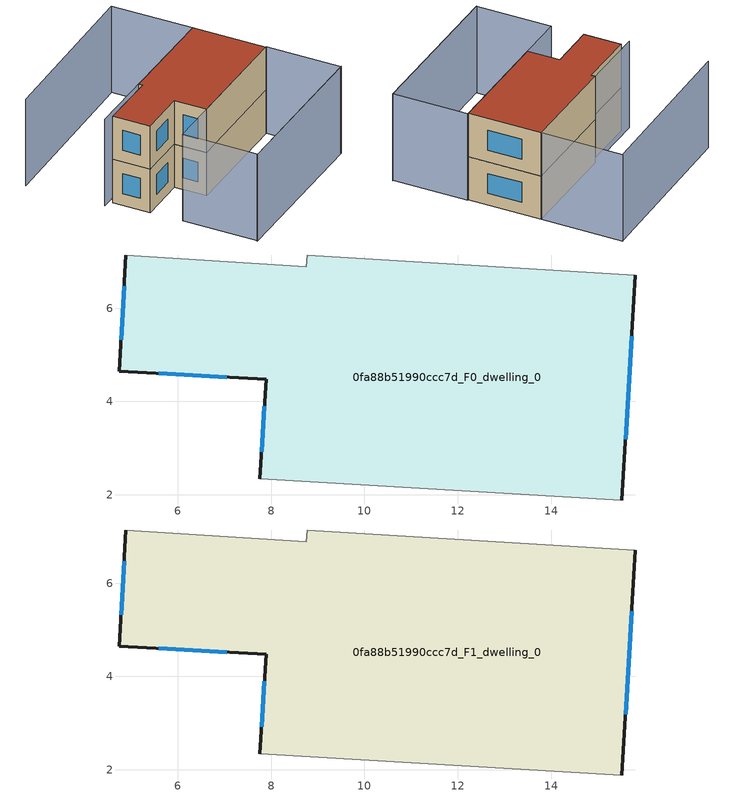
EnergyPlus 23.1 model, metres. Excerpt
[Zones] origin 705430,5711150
0fa88b51990ccc7d_F0_dwelling_0
 floor ground (EU_floor_Construction): 15.8,6.7 15.52,1.89 7.76,2.34 7.89,4.47 4.75,4.65 4.89,7.14 8.76,6.88 8.77,7.14 z0
 wall outside (EU_wall_Construction): 15.52,1.89 15.8,6.7 / 4.89,7.14 4.75,4.65 7.89,4.47 7.76,2.34 z0:3
 wall adiabatic (EU_wall_Construction): 15.8,6.7 8.77,7.14 8.76,6.88 4.89,7.14 / 7.76,2.34 15.52,1.89 z0:3
 window (EU_Window_Construction): 15.59,3.19 15.72,5.4 / 7.86,3.9 7.79,2.92 / 5.59,4.6 7.05,4.52 / 4.85,6.47 4.78,5.32 z0.81:2.19
0fa88b51990ccc7d_F1_dwelling_0
 floor to 0fa88b51990ccc7d_F0_dwelling_0 (EU_floor_Construction): 15.8,6.7 15.52,1.89 7.76,2.34 7.89,4.47 4.75,4.65 4.89,7.14 8.75,6.88 8.77,7.14 z3
 wall outside (EU_wall_Construction): 15.52,1.89 15.8,6.7 / 4.89,7.14 4.75,4.65 7.89,4.47 7.76,2.34 z3:6
 wall adiabatic (EU_wall_Construction): 15.8,6.7 8.77,7.14 8.76,6.88 4.89,7.14 / 7.76,2.34 15.52,1.89 z3:6
 window (EU_Window_Construction): 15.59,3.19 15.72,5.4 / 7.86,3.9 7.79,2.92 / 5.59,4.6 7.05,4.52 / 4.85,6.47 4.78,5.32 z3.81:5.19
 roof outside (EU_roof_Construction): 15.52,1.89 15.8,6.7 8.77,7.14 8.76,6.88 4.89,7.14 4.75,4.65 7.89,4.47 7.76,2.34 z6
shading: 4.32,-2.37 15.33,-3.05 / 16.14,12.06 15.8,6.7 / 15.8,6.7 4.39,7.41 / 16.09,12.03 4.57,12.58 / 4.65,2.54 15.57,1.88 / 15.57,1.88 15.27,-3.04 / 15.27,-3.04 4.35,-2.39 / 4.35,-2.39 4.65,2.54 z0:6
[Building]
EU S2 Campaign: North Axis=0; Terrain=City; Solar Distribution=FullExterior
[Site:Location]
London: Latitude=51.5; Longitude=-0.5; Time Zone=0; Elevation=25
[SizingPeriod:WeatherFileDays]
AnnualSizingPeriod: Begin Month=1; Begin Day of Month=1; End Month=12; End Day of Month=31; Day of Week for Start Day=Monday; Use Weather File Daylight Saving Period=No; Use Weather File Rain and Snow Indicators=No
[MATERIAL]
EU_InternalMass_Material: Roughness=MediumRough; Thickness=0.1; Conductivity=1; Density=1800; Specific Heat=900; Thermal Absorptance=0.9; Solar Absorptance=0.7; Visible Absorptance=0.7
[MATERIAL:NOMASS] Roughness=MediumRough; Thermal Absorptance=0.9; Solar Absorptance=0.7; Visible Absorptance=0.7
Name | Thermal Resistance
EU_wall_NoMass | 0.555556
EU_roof_NoMass | 0.510204
EU_floor_NoMass | 1.68919
[WINDOWMATERIAL:SIMPLEGLAZINGSYSTEM]
EU_Window_SimpleGlazing: UFactor=3.96; Solar Heat Gain Coefficient=0.85; Visible Transmittance=0.85
[CONSTRUCTION]
EU_wall_Construction: EU_wall_NoMass
EU_roof_Construction: EU_roof_NoMass
EU_floor_Construction: EU_floor_NoMass
EU_Window_Construction: EU_Window_SimpleGlazing
EU_InternalMass_Construction: EU_InternalMass_Material
[ZONE] Type=1; Multiplier=1; Ceiling Height=autocalculate; Floor Area=autocalculate; Part of Total Floor Area=Yes
Name | Volume
0fa88b51990ccc7d_F0_dwelling_0 | 135.498
0fa88b51990ccc7d_F1_dwelling_0 | 135.499
[INTERNALMASS] Construction=EU_InternalMass_Construction; Surface Area=45.1657
Name | Zone or ZoneList
0fa88b51990ccc7d_F0_dwelling_0_EU_InternalMass | 0fa88b51990ccc7d_F0_dwelling_0
0fa88b51990ccc7d_F1_dwelling_0_EU_InternalMass | 0fa88b51990ccc7d_F1_dwelling_0
[OTHEREQUIPMENT] Fuel Type=Electricity; Design Level Calculation Method=Watts/Area; Power per Zone Floor Area=1; Fraction Latent=0; Fraction Radiant=0; Fraction Lost=0; Carbon Dioxide Generation Rate=0; EndUse Subcategory=EU_Step8_InternalGains
Name | Zone or ZoneList or Space or SpaceList | Schedule
EU_Step8_InternalGain_0fa88b51990ccc7d_F0_dwelling_0_f000 | 0fa88b51990ccc7d_F0_dwelling_0 | EU_Step8_GainSchedule_0fa88b51990ccc7d_F0_dwelling_0_f000
EU_Step8_InternalGain_0fa88b51990ccc7d_F1_dwelling_0_f000 | 0fa88b51990ccc7d_F1_dwelling_0 | EU_Step8_GainSchedule_0fa88b51990ccc7d_F1_dwelling_0_f000
[ZONEVENTILATION:DESIGNFLOWRATE] Schedule=EU_AlwaysOn; Design Flow Rate Calculation Method=AirChanges/Hour; Air Changes per Hour=0.48; Ventilation Type=Natural; Fan Pressure Rise=0; Fan Total Efficiency=1; Constant Term Coefficient=1; Temperature Term Coefficient=0; Velocity Term Coefficient=0; Velocity Squared Term Coefficient=0; Minimum Indoor Temperature=-100; Maximum Indoor Temperature=100; Delta Temperature=-100; Minimum Outdoor Temperature=-100; Maximum Outdoor Temperature=100; Maximum Wind Speed=40
Name | Zone or ZoneList or Space or SpaceList
EU_ConstantAir_0fa88b51990ccc7d_F0_dwelling_0 | 0fa88b51990ccc7d_F0_dwelling_0
EU_ConstantAir_0fa88b51990ccc7d_F1_dwelling_0 | 0fa88b51990ccc7d_F1_dwelling_0
[HVACTEMPLATE:THERMOSTAT] Constant Heating Setpoint=20; Constant Cooling Setpoint=50
EU_HeatOnly_0fa88b51990ccc7d_F0_dwelling_0; EU_HeatOnly_0fa88b51990ccc7d_F1_dwelling_0
[HVACTEMPLATE:ZONE:IDEALLOADSAIRSYSTEM] System Availability Schedule=EU_AlwaysOn; Maximum Heating Supply Air Temperature=50; Minimum Cooling Supply Air Temperature=13; Maximum Heating Supply Air Humidity Ratio=0.0156; Minimum Cooling Supply Air Humidity Ratio=0.0077; Heating Limit=NoLimit; Cooling Limit=NoLimit; Heating Availability Schedule=EU_AlwaysOn; Cooling Availability Schedule=EU_CoolingOff; Dehumidification Control Type=ConstantSensibleHeatRatio; Cooling Sensible Heat Ratio=0.7; Dehumidification Setpoint=60; Humidification Control Type=None; Humidification Setpoint=30; Outdoor Air Method=None; Outdoor Air Flow Rate per Person=0.00944; Outdoor Air Flow Rate per Zone Floor Area=0; Outdoor Air Flow Rate per Zone=0; Demand Controlled Ventilation Type=None; Outdoor Air Economizer Type=NoEconomizer; Heat Recovery Type=None; Sensible Heat Recovery Effectiveness=0.7; Latent Heat Recovery Effectiveness=0.65
Name | Template Thermostat
0fa88b51990ccc7d_F0_dwelling_0 | EU_HeatOnly_0fa88b51990ccc7d_F0_dwelling_0
0fa88b51990ccc7d_F1_dwelling_0 | EU_HeatOnly_0fa88b51990ccc7d_F1_dwelling_0
[SIZING:ZONE] Zone Cooling Design Supply Air Temperature Input Method=SupplyAirTemperature; Zone Cooling Design Supply Air Temperature=13; Zone Heating Design Supply Air Temperature Input Method=SupplyAirTemperature; Zone Heating Design Supply Air Temperature=50; Zone Cooling Design Supply Air Humidity Ratio=0.008; Zone Heating Design Supply Air Humidity Ratio=0.008; Cooling Design Air Flow Method=DesignDay; Cooling Design Air Flow Rate=0; Cooling Minimum Air Flow per Zone Floor Area=0.000762; Cooling Minimum Air Flow=0; Cooling Minimum Air Flow Fraction=0.2; Heating Design Air Flow Method=DesignDay; Heating Design Air Flow Rate=0; Heating Maximum Air Flow per Zone Floor Area=0.002032; Heating Maximum Air Flow=0.141576; Heating Maximum Air Flow Fraction=0.3; Account for Dedicated Outdoor Air System=No; Dedicated Outdoor Air System Control Strategy=NeutralSupplyAir; Dedicated Outdoor Air Low Setpoint Temperature for Design=autosize; Dedicated Outdoor Air High Setpoint Temperature for Design=autosize; Zone Load Sizing Method=Sensible Load Only No Latent Load; Zone Latent Cooling Design Supply Air Humidity Ratio Input Method=HumidityRatioDifference; Zone Cooling Design Supply Air Humidity Ratio Difference=0.005; Zone Latent Heating Design Supply Air Humidity Ratio Input Method=HumidityRatioDifference; Zone Humidification Design Supply Air Humidity Ratio Difference=0.005
0fa88b51990ccc7d_F0_dwelling_0; 0fa88b51990ccc7d_F1_dwelling_0
[SCHEDULE:CONSTANT]
Name | Hourly Value
EU_AlwaysOn | 1
EU_CoolingOff | 0
[SCHEDULE:FILE] Column Number=1; Rows to Skip at Top=0; Number of Hours of Data=8760; Column Separator=Comma; Interpolate to Timestep=No; Minutes per Item=60; Adjust Schedule for Daylight Savings=Yes
Name | File
EU_Step8_GainSchedule_0fa88b51990ccc7d_F0_dwelling_0_f000 | ../../schedules/0fa88b51990ccc7d/0fa88b51990ccc7d_F0_dwelling_0_f000_gain.csv
EU_Step8_GainSchedule_0fa88b51990ccc7d_F1_dwelling_0_f000 | ../../schedules/0fa88b51990ccc7d/0fa88b51990ccc7d_F1_dwelling_0_f000_gain.csv
